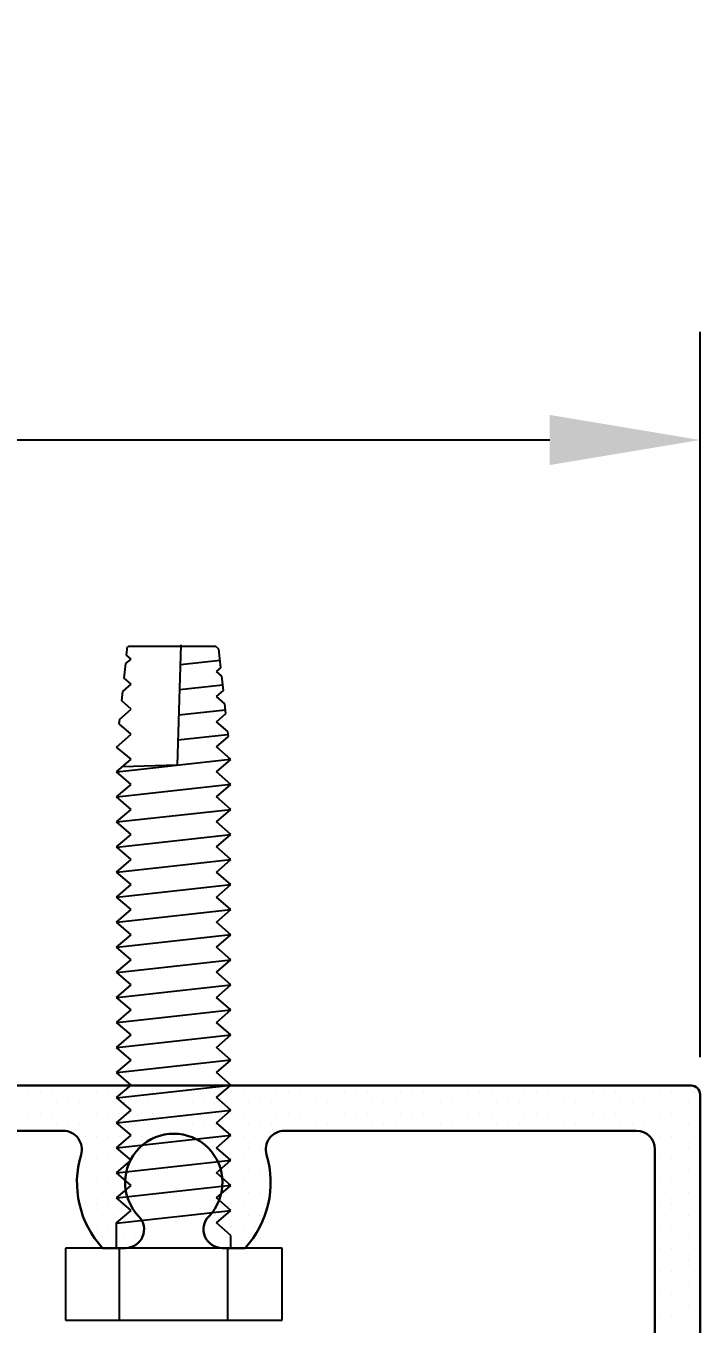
# Model space of a CAD drawing. Header units: inches. Extents: x 3.8 to 36.3, y 0.9 to 43.6.
# Drawn here: x 18.375 to 19.496, y 7.07 to 9.228 of the extents above; entities that cross this region are included whole.
import ezdxf

# ---------------------------------------------------------------- set-up
doc = ezdxf.new("R2010")
doc.units = ezdxf.units.IN
doc.header["$MEASUREMENT"] = 0
for name, color, linetype in [('R-ANNO-DIMS', 3, 'Continuous'), ('R-SWTS-DET1', 1, 'Continuous'), ('R-SWTS-PAT1', 5, 'Continuous')]:
    doc.layers.add(name, color=color, linetype=linetype)
doc.styles.add('SWTSTEXT', font='romans.shx')
doc.dimstyles.new('SWTSARCH', dxfattribs={"dimtxt": 0.25, "dimasz": 0.25, "dimexe": 0.179688, "dimexo": 0.0625, "dimgap": 0.125, "dimtad": 1, "dimtih": 1, "dimtoh": 1, "dimdec": 4, "dimzin": 4, "dimdsep": 46, "dimlunit": 4, "dimtxsty": 'SWTSTEXT', "dimcen": 0.1875, "dimdle": 0.179688, "dimclrd": 256, "dimclre": 256, "dimclrt": 256, "dimadec": 0, "dimazin": 1, "dimtfac": 1, "dimtdec": 4, "dimtofl": 0, "dimtmove": 0, "dimatfit": 3, "dimfxl": 0, "dimfrac": 2, "dimtolj": 1, "dimtzin": 4, "dimlwd": -1, "dimlwe": -1, "dimarcsym": 0})

# ---------------------------------------------------------------- blocks, each defined once
blk = doc.blocks.new('*D20')
at = {"layer": 'Defpoints', "color": 0}
for p in [(19.4956, 8.5397), (14.9956, 7.4514), (19.4956, 7.4514)]:
    blk.add_point(p, dxfattribs=at)
at = {"layer": 'R-ANNO-DIMS'}
for p, q in [((14.9956, 7.5139), (14.9956, 8.7194)), ((19.4956, 7.5139), (19.4956, 8.7194)), ((15.2456, 8.5397), (19.2456, 8.5397))]:
    blk.add_line(p, q, dxfattribs=at)
for points in [[(15.2456, 8.5814), (15.2456, 8.498), (14.9956, 8.5397)], [(19.2456, 8.5814), (19.2456, 8.498), (19.4956, 8.5397)]]:
    blk.add_solid(points, dxfattribs=at)
at = {"layer": 'R-ANNO-DIMS', "insert": (17.2081, 8.8552), "char_height": 0.25, "attachment_point": 5, "style": 'SWTSTEXT'}
blk.add_mtext('\\A1;4 1/2"', dxfattribs=at)

msp = doc.modelspace()

# ---------------------------------------------------------------- linework, layer by layer
at = {"layer": 'R-SWTS-DET1'}
for p, q in [((18.54224, 8.18198), (18.54382, 8.19642)), ((18.54959, 8.1756), (18.54224, 8.18198)), ((18.69059, 8.19642), (18.54482, 8.19642)), ((18.63257, 8.19917), (18.6261, 7.99917)), ((18.69556, 8.19211), (18.69059, 8.19642)), ((18.69894, 8.16114), (18.69556, 8.19211)), ((18.53809, 8.14391), (18.54071, 8.16789)), ((18.54071, 8.16789), (18.54959, 8.1756)), ((18.63152, 8.16671), (18.69757, 8.17371)), ((18.69159, 8.15476), (18.69894, 8.16114)), ((18.54959, 8.13393), (18.53809, 8.14391)), ((18.70047, 8.14705), (18.69159, 8.15476)), ((18.70309, 8.12308), (18.70047, 8.14705)), ((18.53394, 8.10585), (18.53569, 8.12186)), ((18.53569, 8.12186), (18.54959, 8.13393)), ((18.63017, 8.12489), (18.70206, 8.13254)), ((18.69159, 8.1131), (18.70309, 8.12308)), ((18.53067, 8.07584), (18.54959, 8.09226)), ((18.54959, 8.09226), (18.53394, 8.10585)), ((18.70549, 8.10103), (18.69159, 8.1131)), ((18.70724, 8.08501), (18.70549, 8.10103)), ((18.52979, 8.06778), (18.53067, 8.07584)), ((18.62881, 8.08307), (18.70655, 8.09137)), ((18.69159, 8.07143), (18.70724, 8.08501)), ((18.71051, 8.05501), (18.69159, 8.07143)), ((18.52559, 8.02926), (18.54959, 8.0506)), ((18.54959, 8.0506), (18.52979, 8.06778)), ((18.62746, 8.04126), (18.71005, 8.05009)), ((18.71139, 8.04695), (18.71051, 8.05501)), ((18.54959, 8.00893), (18.52559, 8.02926)), ((18.69159, 8.02976), (18.71139, 8.04695)), ((18.71559, 8.00842), (18.69159, 8.02976)), ((18.52559, 7.9881), (18.54959, 8.00893)), ((18.5257, 7.988), (18.71497, 8.00897)), ((18.69159, 7.9881), (18.71559, 8.00842)), ((18.54959, 7.96726), (18.52559, 7.9881)), ((18.6261, 7.99917), (18.53515, 7.99639)), ((18.71559, 7.96726), (18.69159, 7.9881)), ((18.52559, 7.94643), (18.54959, 7.96726)), ((18.5257, 7.94633), (18.71548, 7.96736)), ((18.69159, 7.94643), (18.71559, 7.96726)), ((18.54959, 7.9256), (18.52559, 7.94643)), ((18.71559, 7.9256), (18.69159, 7.94643)), ((18.52559, 7.90476), (18.54959, 7.9256)), ((18.5257, 7.90466), (18.71548, 7.92569)), ((18.69159, 7.90476), (18.71559, 7.9256)), ((18.54959, 7.88393), (18.52559, 7.90476)), ((18.71559, 7.88393), (18.69159, 7.90476)), ((18.52559, 7.8631), (18.54959, 7.88393)), ((18.5257, 7.863), (18.71548, 7.88403)), ((18.69159, 7.8631), (18.71559, 7.88393)), ((18.54959, 7.84226), (18.52559, 7.8631)), ((18.71559, 7.84226), (18.69159, 7.8631)), ((18.52559, 7.82143), (18.54959, 7.84226)), ((18.5257, 7.82133), (18.71548, 7.84236)), ((18.69159, 7.82143), (18.71559, 7.84226)), ((18.54959, 7.8006), (18.52559, 7.82143)), ((18.71559, 7.8006), (18.69159, 7.82143)), ((18.52559, 7.77976), (18.54959, 7.8006)), ((18.5257, 7.77966), (18.71548, 7.80069)), ((18.69159, 7.77976), (18.71559, 7.8006)), ((18.54959, 7.75893), (18.52559, 7.77976)), ((18.71559, 7.75893), (18.69159, 7.77976)), ((18.52559, 7.73809), (18.54959, 7.75893)), ((18.5257, 7.738), (18.71548, 7.75903)), ((18.69159, 7.73809), (18.71559, 7.75893)), ((18.54959, 7.71726), (18.52559, 7.73809)), ((18.71559, 7.71726), (18.69159, 7.73809)), ((18.52559, 7.69643), (18.54959, 7.71726)), ((18.5257, 7.69633), (18.71548, 7.71736)), ((18.69159, 7.69643), (18.71559, 7.71726)), ((18.54959, 7.67559), (18.52559, 7.69643)), ((18.71559, 7.67559), (18.69159, 7.69643)), ((18.52559, 7.65476), (18.54959, 7.67559)), ((18.5257, 7.65466), (18.71548, 7.67569)), ((18.69159, 7.65476), (18.71559, 7.67559)), ((18.54959, 7.63393), (18.52559, 7.65476)), ((18.71559, 7.63393), (18.69159, 7.65476)), ((18.52559, 7.61309), (18.54959, 7.63393)), ((18.5257, 7.613), (18.71548, 7.63403)), ((18.69159, 7.61309), (18.71559, 7.63393)), ((18.54959, 7.59226), (18.52559, 7.61309)), ((18.71559, 7.59226), (18.69159, 7.61309)), ((18.52559, 7.57143), (18.54959, 7.59226)), ((18.5257, 7.57133), (18.71548, 7.59236)), ((18.69159, 7.57143), (18.71559, 7.59226)), ((18.54959, 7.55059), (18.52559, 7.57143)), ((18.71559, 7.55059), (18.69159, 7.57143)), ((18.52559, 7.52976), (18.54959, 7.55059)), ((18.5257, 7.52966), (18.71548, 7.55069)), ((18.69159, 7.52976), (18.71559, 7.55059)), ((18.54959, 7.50893), (18.52559, 7.52976)), ((18.71559, 7.50893), (18.69159, 7.52976)), ((18.52559, 7.48809), (18.54959, 7.50893)), ((18.54959, 7.46726), (18.52559, 7.48809)), ((18.5257, 7.48799), (18.71548, 7.50902)), ((18.69159, 7.48809), (18.71559, 7.50893)), ((18.71559, 7.46726), (18.69159, 7.48809)), ((18.52559, 7.44643), (18.54959, 7.46726)), ((18.5257, 7.44633), (18.71548, 7.46736)), ((18.69159, 7.44643), (18.71559, 7.46726)), ((18.54959, 7.42559), (18.52559, 7.44643)), ((18.71559, 7.42559), (18.69159, 7.44643)), ((18.52559, 7.40476), (18.54959, 7.42559)), ((18.5257, 7.40466), (18.71548, 7.42569)), ((18.69159, 7.40476), (18.71559, 7.42559)), ((18.54959, 7.38393), (18.52559, 7.40476)), ((18.71559, 7.38393), (18.69159, 7.40476)), ((18.52559, 7.36309), (18.54959, 7.38393)), ((18.5257, 7.36299), (18.71548, 7.38402)), ((18.69159, 7.36309), (18.71559, 7.38393)), ((18.54959, 7.34226), (18.52559, 7.36309)), ((18.71559, 7.34226), (18.69159, 7.36309)), ((18.52559, 7.32142), (18.54959, 7.34226)), ((18.5257, 7.32133), (18.71548, 7.34236)), ((18.69159, 7.32142), (18.71559, 7.34226)), ((18.54959, 7.30059), (18.52559, 7.32142)), ((18.71559, 7.30059), (18.69159, 7.32142)), ((18.52559, 7.27976), (18.54959, 7.30059)), ((18.5257, 7.27966), (18.71548, 7.30069)), ((18.69159, 7.27976), (18.71559, 7.30059)), ((18.54959, 7.25892), (18.52559, 7.27976)), ((18.71559, 7.25892), (18.69159, 7.27976)), ((18.52559, 7.23798), (18.71548, 7.25902)), ((18.52559, 7.23809), (18.54959, 7.25892)), ((18.69159, 7.23809), (18.71559, 7.25892)), ((18.52559, 7.19642), (18.52559, 7.23809)), ((18.71559, 7.21726), (18.69159, 7.23809)), ((18.71559, 7.19642), (18.71559, 7.21726)), ((18.80072, 7.19642), (18.44046, 7.19642)), ((18.44046, 7.19642), (18.44046, 7.07642)), ((18.53052, 7.07642), (18.53052, 7.19642)), ((18.71066, 7.07642), (18.71066, 7.19642)), ((18.80072, 7.07642), (18.80072, 7.19642)), ((18.44046, 7.07642), (18.80072, 7.07642))]:
    msp.add_line(p, q, dxfattribs=at)
at = {"layer": 'R-SWTS-DET1', "lineweight": 30}
for p, q in [((17.26059, 7.46642), (19.48059, 7.46642)), ((19.49559, 7.45142), (19.49559, 5.48123)), ((18.43664, 7.39142), (17.80454, 7.39142)), ((19.38959, 7.39142), (18.80454, 7.39142)), ((19.42059, 5.97815), (19.42059, 7.36042)), ((18.54022, 7.19642), (18.5021, 7.19642)), ((18.73908, 7.19642), (18.70096, 7.19642))]:
    msp.add_line(p, q, dxfattribs=at)
for centre, radius, start, end in [((19.48059, 7.45142), 0.015, 0, 90), ((18.43664, 7.36042), 0.031, 343.35396, 90), ((18.62059, 7.30542), 0.081, 315.85883, 224.14117), ((18.80454, 7.36042), 0.031, 90, 196.64604), ((19.38959, 7.36042), 0.031, 0, 90), ((18.62059, 7.30542), 0.161, 163.35396, 222.61111), ((18.62059, 7.30542), 0.161, 317.38889, 16.64604), ((18.54022, 7.22742), 0.031, 270, 44.14117), ((18.70096, 7.22742), 0.031, 135.85883, 270)]:
    msp.add_arc(centre, radius, start, end, dxfattribs=at)
at = {"layer": 'R-SWTS-PAT1'}
for p, q in [((18.37949, 7.45744), (18.37949, 7.45744)), ((18.39824, 7.45744), (18.39824, 7.45744)), ((18.41699, 7.45744), (18.41699, 7.45744)), ((18.43574, 7.45744), (18.43574, 7.45744)), ((18.45449, 7.45744), (18.45449, 7.45744)), ((18.47324, 7.45744), (18.47324, 7.45744)), ((18.49199, 7.45744), (18.49199, 7.45744)), ((18.51074, 7.45744), (18.51074, 7.45744)), ((18.52949, 7.45744), (18.52949, 7.45744)), ((18.54824, 7.45744), (18.54824, 7.45744)), ((18.56699, 7.45744), (18.56699, 7.45744)), ((18.58574, 7.45744), (18.58574, 7.45744)), ((18.60449, 7.45744), (18.60449, 7.45744)), ((18.62324, 7.45744), (18.62324, 7.45744)), ((18.64199, 7.45744), (18.64199, 7.45744)), ((18.66074, 7.45744), (18.66074, 7.45744)), ((18.67949, 7.45744), (18.67949, 7.45744)), ((18.69824, 7.45744), (18.69824, 7.45744)), ((18.71699, 7.45744), (18.71699, 7.45744)), ((18.73574, 7.45744), (18.73574, 7.45744)), ((18.75449, 7.45744), (18.75449, 7.45744)), ((18.77324, 7.45744), (18.77324, 7.45744)), ((18.79199, 7.45744), (18.79199, 7.45744)), ((18.81074, 7.45744), (18.81074, 7.45744)), ((18.82949, 7.45744), (18.82949, 7.45744)), ((18.84824, 7.45744), (18.84824, 7.45744)), ((18.86699, 7.45744), (18.86699, 7.45744)), ((18.88574, 7.45744), (18.88574, 7.45744)), ((18.90449, 7.45744), (18.90449, 7.45744)), ((18.92324, 7.45744), (18.92324, 7.45744)), ((18.94199, 7.45744), (18.94199, 7.45744)), ((18.96074, 7.45744), (18.96074, 7.45744)), ((18.97949, 7.45744), (18.97949, 7.45744)), ((18.99824, 7.45744), (18.99824, 7.45744)), ((19.01699, 7.45744), (19.01699, 7.45744)), ((19.03574, 7.45744), (19.03574, 7.45744)), ((19.05449, 7.45744), (19.05449, 7.45744)), ((19.07324, 7.45744), (19.07324, 7.45744)), ((19.09199, 7.45744), (19.09199, 7.45744)), ((19.11074, 7.45744), (19.11074, 7.45744)), ((19.12949, 7.45744), (19.12949, 7.45744)), ((19.14824, 7.45744), (19.14824, 7.45744)), ((19.16699, 7.45744), (19.16699, 7.45744)), ((19.18574, 7.45744), (19.18574, 7.45744)), ((19.20449, 7.45744), (19.20449, 7.45744)), ((19.22324, 7.45744), (19.22324, 7.45744)), ((19.24199, 7.45744), (19.24199, 7.45744)), ((19.26074, 7.45744), (19.26074, 7.45744)), ((19.27949, 7.45744), (19.27949, 7.45744)), ((19.29824, 7.45744), (19.29824, 7.45744)), ((19.31699, 7.45744), (19.31699, 7.45744)), ((19.33574, 7.45744), (19.33574, 7.45744)), ((19.35449, 7.45744), (19.35449, 7.45744)), ((19.37324, 7.45744), (19.37324, 7.45744)), ((19.39199, 7.45744), (19.39199, 7.45744)), ((19.41074, 7.45744), (19.41074, 7.45744)), ((19.42949, 7.45744), (19.42949, 7.45744)), ((19.44824, 7.45744), (19.44824, 7.45744)), ((19.46699, 7.45744), (19.46699, 7.45744)), ((19.48574, 7.45744), (19.48574, 7.45744)), ((18.38886, 7.43869), (18.38886, 7.43869)), ((18.40761, 7.43869), (18.40761, 7.43869)), ((18.42636, 7.43869), (18.42636, 7.43869)), ((18.44511, 7.43869), (18.44511, 7.43869)), ((18.46386, 7.43869), (18.46386, 7.43869)), ((18.48261, 7.43869), (18.48261, 7.43869)), ((18.50136, 7.43869), (18.50136, 7.43869)), ((18.52011, 7.43869), (18.52011, 7.43869)), ((18.53886, 7.43869), (18.53886, 7.43869)), ((18.55761, 7.43869), (18.55761, 7.43869)), ((18.57636, 7.43869), (18.57636, 7.43869)), ((18.59511, 7.43869), (18.59511, 7.43869)), ((18.61386, 7.43869), (18.61386, 7.43869)), ((18.63261, 7.43869), (18.63261, 7.43869)), ((18.65136, 7.43869), (18.65136, 7.43869)), ((18.67011, 7.43869), (18.67011, 7.43869)), ((18.68886, 7.43869), (18.68886, 7.43869)), ((18.70761, 7.43869), (18.70761, 7.43869)), ((18.72636, 7.43869), (18.72636, 7.43869)), ((18.74511, 7.43869), (18.74511, 7.43869)), ((18.76386, 7.43869), (18.76386, 7.43869)), ((18.78261, 7.43869), (18.78261, 7.43869)), ((18.80136, 7.43869), (18.80136, 7.43869)), ((18.82011, 7.43869), (18.82011, 7.43869)), ((18.83886, 7.43869), (18.83886, 7.43869)), ((18.85761, 7.43869), (18.85761, 7.43869)), ((18.87636, 7.43869), (18.87636, 7.43869)), ((18.89511, 7.43869), (18.89511, 7.43869)), ((18.91386, 7.43869), (18.91386, 7.43869)), ((18.93261, 7.43869), (18.93261, 7.43869)), ((18.95136, 7.43869), (18.95136, 7.43869)), ((18.97011, 7.43869), (18.97011, 7.43869)), ((18.98886, 7.43869), (18.98886, 7.43869)), ((19.00761, 7.43869), (19.00761, 7.43869)), ((19.02636, 7.43869), (19.02636, 7.43869)), ((19.04511, 7.43869), (19.04511, 7.43869)), ((19.06386, 7.43869), (19.06386, 7.43869)), ((19.08261, 7.43869), (19.08261, 7.43869)), ((19.10136, 7.43869), (19.10136, 7.43869)), ((19.12011, 7.43869), (19.12011, 7.43869)), ((19.13886, 7.43869), (19.13886, 7.43869)), ((19.15761, 7.43869), (19.15761, 7.43869)), ((19.17636, 7.43869), (19.17636, 7.43869)), ((19.19511, 7.43869), (19.19511, 7.43869)), ((19.21386, 7.43869), (19.21386, 7.43869)), ((19.23261, 7.43869), (19.23261, 7.43869)), ((19.25136, 7.43869), (19.25136, 7.43869)), ((19.27011, 7.43869), (19.27011, 7.43869)), ((19.28886, 7.43869), (19.28886, 7.43869)), ((19.30761, 7.43869), (19.30761, 7.43869)), ((19.32636, 7.43869), (19.32636, 7.43869)), ((19.34511, 7.43869), (19.34511, 7.43869)), ((19.36386, 7.43869), (19.36386, 7.43869)), ((19.38261, 7.43869), (19.38261, 7.43869)), ((19.40136, 7.43869), (19.40136, 7.43869)), ((19.42011, 7.43869), (19.42011, 7.43869)), ((19.43886, 7.43869), (19.43886, 7.43869)), ((19.45761, 7.43869), (19.45761, 7.43869)), ((19.47636, 7.43869), (19.47636, 7.43869)), ((19.49511, 7.43869), (19.49511, 7.43869)), ((18.37949, 7.41994), (18.37949, 7.41994)), ((18.39824, 7.41994), (18.39824, 7.41994)), ((18.41699, 7.41994), (18.41699, 7.41994)), ((18.43574, 7.41994), (18.43574, 7.41994)), ((18.45449, 7.41994), (18.45449, 7.41994)), ((18.47324, 7.41994), (18.47324, 7.41994)), ((18.49199, 7.41994), (18.49199, 7.41994)), ((18.51074, 7.41994), (18.51074, 7.41994)), ((18.52949, 7.41994), (18.52949, 7.41994)), ((18.54824, 7.41994), (18.54824, 7.41994)), ((18.56699, 7.41994), (18.56699, 7.41994)), ((18.58574, 7.41994), (18.58574, 7.41994)), ((18.60449, 7.41994), (18.60449, 7.41994)), ((18.62324, 7.41994), (18.62324, 7.41994)), ((18.64199, 7.41994), (18.64199, 7.41994)), ((18.66074, 7.41994), (18.66074, 7.41994)), ((18.67949, 7.41994), (18.67949, 7.41994)), ((18.69824, 7.41994), (18.69824, 7.41994)), ((18.71699, 7.41994), (18.71699, 7.41994)), ((18.73574, 7.41994), (18.73574, 7.41994)), ((18.75449, 7.41994), (18.75449, 7.41994)), ((18.77324, 7.41994), (18.77324, 7.41994)), ((18.79199, 7.41994), (18.79199, 7.41994)), ((18.81074, 7.41994), (18.81074, 7.41994)), ((18.82949, 7.41994), (18.82949, 7.41994)), ((18.84824, 7.41994), (18.84824, 7.41994)), ((18.86699, 7.41994), (18.86699, 7.41994)), ((18.88574, 7.41994), (18.88574, 7.41994)), ((18.90449, 7.41994), (18.90449, 7.41994)), ((18.92324, 7.41994), (18.92324, 7.41994)), ((18.94199, 7.41994), (18.94199, 7.41994)), ((18.96074, 7.41994), (18.96074, 7.41994)), ((18.97949, 7.41994), (18.97949, 7.41994)), ((18.99824, 7.41994), (18.99824, 7.41994)), ((19.01699, 7.41994), (19.01699, 7.41994)), ((19.03574, 7.41994), (19.03574, 7.41994)), ((19.05449, 7.41994), (19.05449, 7.41994)), ((19.07324, 7.41994), (19.07324, 7.41994)), ((19.09199, 7.41994), (19.09199, 7.41994)), ((19.11074, 7.41994), (19.11074, 7.41994)), ((19.12949, 7.41994), (19.12949, 7.41994)), ((19.14824, 7.41994), (19.14824, 7.41994)), ((19.16699, 7.41994), (19.16699, 7.41994)), ((19.18574, 7.41994), (19.18574, 7.41994)), ((19.20449, 7.41994), (19.20449, 7.41994)), ((19.22324, 7.41994), (19.22324, 7.41994)), ((19.24199, 7.41994), (19.24199, 7.41994)), ((19.26074, 7.41994), (19.26074, 7.41994)), ((19.27949, 7.41994), (19.27949, 7.41994)), ((19.29824, 7.41994), (19.29824, 7.41994)), ((19.31699, 7.41994), (19.31699, 7.41994)), ((19.33574, 7.41994), (19.33574, 7.41994)), ((19.35449, 7.41994), (19.35449, 7.41994)), ((19.37324, 7.41994), (19.37324, 7.41994)), ((19.39199, 7.41994), (19.39199, 7.41994)), ((19.41074, 7.41994), (19.41074, 7.41994)), ((19.42949, 7.41994), (19.42949, 7.41994)), ((19.44824, 7.41994), (19.44824, 7.41994)), ((19.46699, 7.41994), (19.46699, 7.41994)), ((19.48574, 7.41994), (19.48574, 7.41994)), ((18.38886, 7.40119), (18.38886, 7.40119)), ((18.40761, 7.40119), (18.40761, 7.40119)), ((18.42636, 7.40119), (18.42636, 7.40119)), ((18.44511, 7.40119), (18.44511, 7.40119)), ((18.46386, 7.40119), (18.46386, 7.40119)), ((18.47324, 7.38244), (18.47324, 7.38244)), ((18.48261, 7.40119), (18.48261, 7.40119)), ((18.49199, 7.38244), (18.49199, 7.38244)), ((18.50136, 7.40119), (18.50136, 7.40119)), ((18.51074, 7.38244), (18.51074, 7.38244)), ((18.52011, 7.40119), (18.52011, 7.40119)), ((18.52949, 7.38244), (18.52949, 7.38244)), ((18.53886, 7.40119), (18.53886, 7.40119)), ((18.54824, 7.38244), (18.54824, 7.38244)), ((18.55761, 7.40119), (18.55761, 7.40119)), ((18.56699, 7.38244), (18.56699, 7.38244)), ((18.57636, 7.40119), (18.57636, 7.40119)), ((18.58574, 7.38244), (18.58574, 7.38244)), ((18.59511, 7.40119), (18.59511, 7.40119)), ((18.61386, 7.40119), (18.61386, 7.40119)), ((18.63261, 7.40119), (18.63261, 7.40119)), ((18.65136, 7.40119), (18.65136, 7.40119)), ((18.66074, 7.38244), (18.66074, 7.38244)), ((18.67011, 7.40119), (18.67011, 7.40119)), ((18.67949, 7.38244), (18.67949, 7.38244)), ((18.68886, 7.40119), (18.68886, 7.40119)), ((18.69824, 7.38244), (18.69824, 7.38244)), ((18.70761, 7.40119), (18.70761, 7.40119)), ((18.71699, 7.38244), (18.71699, 7.38244)), ((18.72636, 7.40119), (18.72636, 7.40119)), ((18.73574, 7.38244), (18.73574, 7.38244)), ((18.74511, 7.40119), (18.74511, 7.40119)), ((18.75449, 7.38244), (18.75449, 7.38244)), ((18.76386, 7.40119), (18.76386, 7.40119)), ((18.77324, 7.38244), (18.77324, 7.38244)), ((18.78261, 7.40119), (18.78261, 7.40119)), ((18.80136, 7.40119), (18.80136, 7.40119)), ((18.82011, 7.40119), (18.82011, 7.40119)), ((18.83886, 7.40119), (18.83886, 7.40119)), ((18.85761, 7.40119), (18.85761, 7.40119)), ((18.87636, 7.40119), (18.87636, 7.40119)), ((18.89511, 7.40119), (18.89511, 7.40119)), ((18.91386, 7.40119), (18.91386, 7.40119)), ((18.93261, 7.40119), (18.93261, 7.40119)), ((18.95136, 7.40119), (18.95136, 7.40119)), ((18.97011, 7.40119), (18.97011, 7.40119)), ((18.98886, 7.40119), (18.98886, 7.40119)), ((19.00761, 7.40119), (19.00761, 7.40119)), ((19.02636, 7.40119), (19.02636, 7.40119)), ((19.04511, 7.40119), (19.04511, 7.40119)), ((19.06386, 7.40119), (19.06386, 7.40119)), ((19.08261, 7.40119), (19.08261, 7.40119)), ((19.10136, 7.40119), (19.10136, 7.40119)), ((19.12011, 7.40119), (19.12011, 7.40119)), ((19.13886, 7.40119), (19.13886, 7.40119)), ((19.15761, 7.40119), (19.15761, 7.40119)), ((19.17636, 7.40119), (19.17636, 7.40119)), ((19.19511, 7.40119), (19.19511, 7.40119)), ((19.21386, 7.40119), (19.21386, 7.40119)), ((19.23261, 7.40119), (19.23261, 7.40119)), ((19.25136, 7.40119), (19.25136, 7.40119)), ((19.27011, 7.40119), (19.27011, 7.40119)), ((19.28886, 7.40119), (19.28886, 7.40119)), ((19.30761, 7.40119), (19.30761, 7.40119)), ((19.32636, 7.40119), (19.32636, 7.40119)), ((19.34511, 7.40119), (19.34511, 7.40119)), ((19.36386, 7.40119), (19.36386, 7.40119)), ((19.38261, 7.40119), (19.38261, 7.40119)), ((19.40136, 7.40119), (19.40136, 7.40119)), ((19.42011, 7.40119), (19.42011, 7.40119)), ((19.42949, 7.38244), (19.42949, 7.38244)), ((19.43886, 7.40119), (19.43886, 7.40119)), ((19.44824, 7.38244), (19.44824, 7.38244)), ((19.45761, 7.40119), (19.45761, 7.40119)), ((19.46699, 7.38244), (19.46699, 7.38244)), ((19.47636, 7.40119), (19.47636, 7.40119)), ((19.48574, 7.38244), (19.48574, 7.38244)), ((19.49511, 7.40119), (19.49511, 7.40119)), ((18.48261, 7.36369), (18.48261, 7.36369)), ((18.50136, 7.36369), (18.50136, 7.36369)), ((18.52011, 7.36369), (18.52011, 7.36369)), ((18.53886, 7.36369), (18.53886, 7.36369)), ((18.55761, 7.36369), (18.55761, 7.36369)), ((18.68886, 7.36369), (18.68886, 7.36369)), ((18.70761, 7.36369), (18.70761, 7.36369)), ((18.72636, 7.36369), (18.72636, 7.36369)), ((18.74511, 7.36369), (18.74511, 7.36369)), ((18.76386, 7.36369), (18.76386, 7.36369)), ((19.43886, 7.36369), (19.43886, 7.36369)), ((19.45761, 7.36369), (19.45761, 7.36369)), ((19.47636, 7.36369), (19.47636, 7.36369)), ((19.49511, 7.36369), (19.49511, 7.36369)), ((18.47324, 7.34494), (18.47324, 7.34494)), ((18.49199, 7.34494), (18.49199, 7.34494)), ((18.51074, 7.34494), (18.51074, 7.34494)), ((18.52949, 7.34494), (18.52949, 7.34494)), ((18.54824, 7.34494), (18.54824, 7.34494)), ((18.69824, 7.34494), (18.69824, 7.34494)), ((18.71699, 7.34494), (18.71699, 7.34494)), ((18.73574, 7.34494), (18.73574, 7.34494)), ((18.75449, 7.34494), (18.75449, 7.34494)), ((18.77324, 7.34494), (18.77324, 7.34494)), ((19.42949, 7.34494), (19.42949, 7.34494)), ((19.44824, 7.34494), (19.44824, 7.34494)), ((19.46699, 7.34494), (19.46699, 7.34494)), ((19.48574, 7.34494), (19.48574, 7.34494)), ((18.46386, 7.32619), (18.46386, 7.32619)), ((18.48261, 7.32619), (18.48261, 7.32619)), ((18.50136, 7.32619), (18.50136, 7.32619)), ((18.52011, 7.32619), (18.52011, 7.32619)), ((18.53886, 7.32619), (18.53886, 7.32619)), ((18.70761, 7.32619), (18.70761, 7.32619)), ((18.72636, 7.32619), (18.72636, 7.32619)), ((18.74511, 7.32619), (18.74511, 7.32619)), ((18.76386, 7.32619), (18.76386, 7.32619)), ((19.43886, 7.32619), (19.43886, 7.32619)), ((19.45761, 7.32619), (19.45761, 7.32619)), ((19.47636, 7.32619), (19.47636, 7.32619)), ((19.49511, 7.32619), (19.49511, 7.32619)), ((18.47324, 7.30744), (18.47324, 7.30744)), ((18.49199, 7.30744), (18.49199, 7.30744)), ((18.51074, 7.30744), (18.51074, 7.30744)), ((18.52949, 7.30744), (18.52949, 7.30744)), ((18.71699, 7.30744), (18.71699, 7.30744)), ((18.73574, 7.30744), (18.73574, 7.30744)), ((18.75449, 7.30744), (18.75449, 7.30744)), ((18.77324, 7.30744), (18.77324, 7.30744)), ((19.42949, 7.30744), (19.42949, 7.30744)), ((19.44824, 7.30744), (19.44824, 7.30744)), ((19.46699, 7.30744), (19.46699, 7.30744)), ((19.48574, 7.30744), (19.48574, 7.30744)), ((18.46386, 7.28869), (18.46386, 7.28869)), ((18.48261, 7.28869), (18.48261, 7.28869)), ((18.50136, 7.28869), (18.50136, 7.28869)), ((18.52011, 7.28869), (18.52011, 7.28869)), ((18.53886, 7.28869), (18.53886, 7.28869)), ((18.70761, 7.28869), (18.70761, 7.28869)), ((18.72636, 7.28869), (18.72636, 7.28869)), ((18.74511, 7.28869), (18.74511, 7.28869)), ((18.76386, 7.28869), (18.76386, 7.28869)), ((19.43886, 7.28869), (19.43886, 7.28869)), ((19.45761, 7.28869), (19.45761, 7.28869)), ((19.47636, 7.28869), (19.47636, 7.28869)), ((19.49511, 7.28869), (19.49511, 7.28869)), ((18.47324, 7.26994), (18.47324, 7.26994)), ((18.48261, 7.25119), (18.48261, 7.25119)), ((18.49199, 7.26994), (18.49199, 7.26994)), ((18.50136, 7.25119), (18.50136, 7.25119)), ((18.51074, 7.26994), (18.51074, 7.26994)), ((18.52011, 7.25119), (18.52011, 7.25119)), ((18.52949, 7.26994), (18.52949, 7.26994)), ((18.53886, 7.25119), (18.53886, 7.25119)), ((18.55761, 7.25119), (18.55761, 7.25119)), ((18.68886, 7.25119), (18.68886, 7.25119)), ((18.69824, 7.26994), (18.69824, 7.26994)), ((18.70761, 7.25119), (18.70761, 7.25119)), ((18.71699, 7.26994), (18.71699, 7.26994)), ((18.72636, 7.25119), (18.72636, 7.25119)), ((18.73574, 7.26994), (18.73574, 7.26994)), ((18.74511, 7.25119), (18.74511, 7.25119)), ((18.75449, 7.26994), (18.75449, 7.26994)), ((18.76386, 7.25119), (18.76386, 7.25119)), ((18.77324, 7.26994), (18.77324, 7.26994)), ((19.42949, 7.26994), (19.42949, 7.26994)), ((19.43886, 7.25119), (19.43886, 7.25119)), ((19.44824, 7.26994), (19.44824, 7.26994)), ((19.45761, 7.25119), (19.45761, 7.25119)), ((19.46699, 7.26994), (19.46699, 7.26994)), ((19.47636, 7.25119), (19.47636, 7.25119)), ((19.48574, 7.26994), (19.48574, 7.26994)), ((19.49511, 7.25119), (19.49511, 7.25119)), ((18.49199, 7.23244), (18.49199, 7.23244)), ((18.51074, 7.23244), (18.51074, 7.23244)), ((18.52949, 7.23244), (18.52949, 7.23244)), ((18.54824, 7.23244), (18.54824, 7.23244)), ((18.56699, 7.23244), (18.56699, 7.23244)), ((18.67949, 7.23244), (18.67949, 7.23244)), ((18.69824, 7.23244), (18.69824, 7.23244)), ((18.71699, 7.23244), (18.71699, 7.23244)), ((18.73574, 7.23244), (18.73574, 7.23244)), ((18.75449, 7.23244), (18.75449, 7.23244)), ((19.42949, 7.23244), (19.42949, 7.23244)), ((19.44824, 7.23244), (19.44824, 7.23244)), ((19.46699, 7.23244), (19.46699, 7.23244)), ((19.48574, 7.23244), (19.48574, 7.23244)), ((18.50136, 7.21369), (18.50136, 7.21369)), ((18.52011, 7.21369), (18.52011, 7.21369)), ((18.53886, 7.21369), (18.53886, 7.21369)), ((18.55761, 7.21369), (18.55761, 7.21369)), ((18.68886, 7.21369), (18.68886, 7.21369)), ((18.70761, 7.21369), (18.70761, 7.21369)), ((18.72636, 7.21369), (18.72636, 7.21369)), ((18.74511, 7.21369), (18.74511, 7.21369)), ((19.43886, 7.21369), (19.43886, 7.21369)), ((19.45761, 7.21369), (19.45761, 7.21369)), ((19.47636, 7.21369), (19.47636, 7.21369)), ((19.49511, 7.21369), (19.49511, 7.21369)), ((19.42949, 7.19494), (19.42949, 7.19494)), ((19.44824, 7.19494), (19.44824, 7.19494)), ((19.46699, 7.19494), (19.46699, 7.19494)), ((19.48574, 7.19494), (19.48574, 7.19494)), ((19.43886, 7.17619), (19.43886, 7.17619)), ((19.45761, 7.17619), (19.45761, 7.17619)), ((19.47636, 7.17619), (19.47636, 7.17619)), ((19.49511, 7.17619), (19.49511, 7.17619)), ((19.42949, 7.15744), (19.42949, 7.15744)), ((19.44824, 7.15744), (19.44824, 7.15744)), ((19.46699, 7.15744), (19.46699, 7.15744)), ((19.48574, 7.15744), (19.48574, 7.15744)), ((19.43886, 7.13869), (19.43886, 7.13869)), ((19.45761, 7.13869), (19.45761, 7.13869)), ((19.47636, 7.13869), (19.47636, 7.13869)), ((19.49511, 7.13869), (19.49511, 7.13869)), ((19.42949, 7.11994), (19.42949, 7.11994)), ((19.43886, 7.10119), (19.43886, 7.10119)), ((19.44824, 7.11994), (19.44824, 7.11994)), ((19.45761, 7.10119), (19.45761, 7.10119)), ((19.46699, 7.11994), (19.46699, 7.11994)), ((19.47636, 7.10119), (19.47636, 7.10119)), ((19.48574, 7.11994), (19.48574, 7.11994)), ((19.49511, 7.10119), (19.49511, 7.10119)), ((19.42949, 7.08244), (19.42949, 7.08244)), ((19.44824, 7.08244), (19.44824, 7.08244)), ((19.46699, 7.08244), (19.46699, 7.08244)), ((19.48574, 7.08244), (19.48574, 7.08244))]:
    msp.add_line(p, q, dxfattribs=at)

# ---------------------------------------------------------------- dimensions: what is measured, and where the dimension line sits
at = {"layer": 'R-ANNO-DIMS'}
dim = msp.add_linear_dim(base=(19.49559, 8.5397), p1=(14.99559, 7.45142), p2=(19.49559, 7.45142), dimstyle='SWTSARCH', dxfattribs=at)
dim.commit()
dim.dimension.update_dxf_attribs({"geometry": '*D20', "text_midpoint": (17.20809, 8.5397), "dimtype": 160})

doc.saveas('drawing.dxf')
